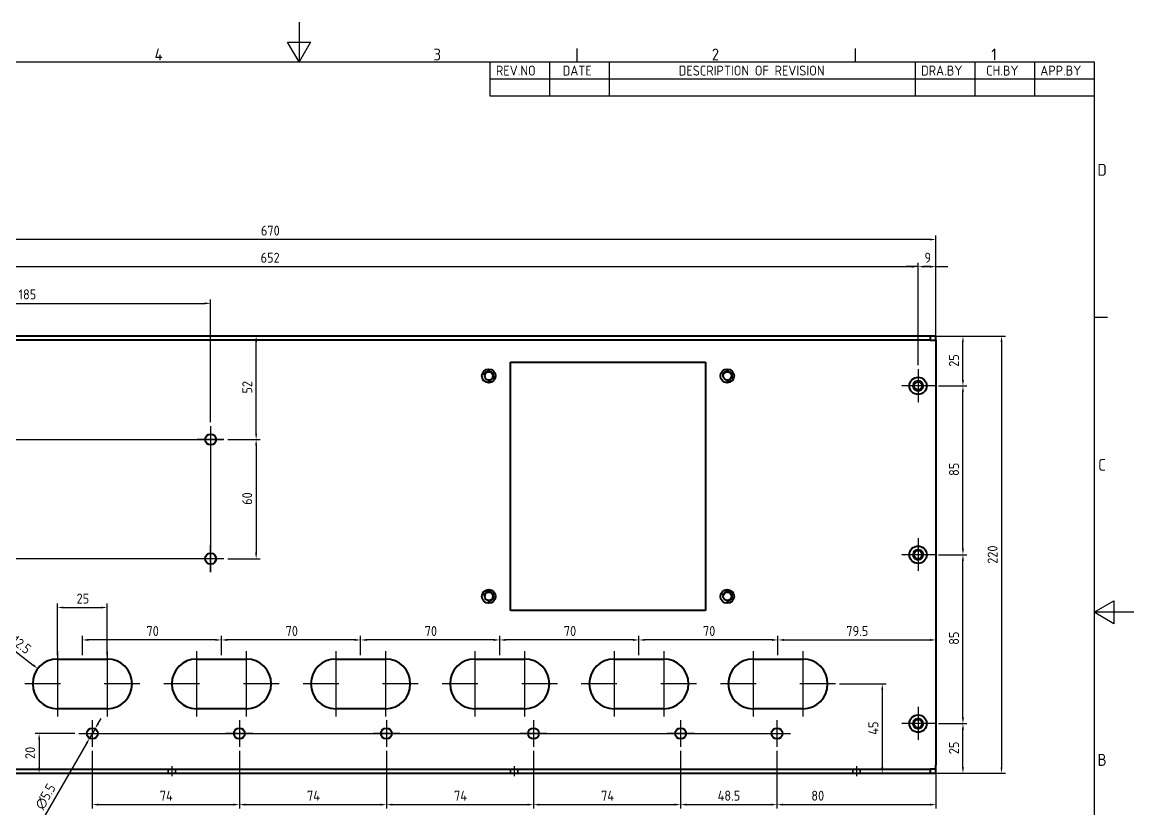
# Model space of a CAD drawing. Header units: millimetres. Extents: x 0 to 840, y 0 to 594.
# Drawn here: x 281 to 840, y 198 to 594 of the extents above; entities that cross this region are included whole.
import ezdxf

# ---------------------------------------------------------------- set-up
doc = ezdxf.new("R2010")
doc.units = ezdxf.units.MM
doc.header["$LTSCALE"] = 2
doc.linetypes.add('CHAIN', pattern=[0.7087, 0.4724, -0.0591, 0.1181, -0.0591])
doc.linetypes.add('DASHED', pattern=[0.2067, 0.1654, -0.0413])
doc.layers.get('0').update_dxf_attribs({"color": 3, "lineweight": 25, "true_color": 0x00ff00})
for name, color, linetype, lineweight, true_color in [('가려진 것(ISO)', 2, 'DASHED', 18, 0xffff00), ('가시적인 것(ISO)', 3, 'Continuous', 40, 0x00ff00), ('가시적인 좁은 것(ISO)', 3, 'Continuous', 35, 0x00ff00), ('기호(ISO)', 5, 'Continuous', 25, 0x0000ff), ('중심 표식(ISO)', 1, 'Continuous', 25, 0xff0000), ('중심선(ISO)', 1, 'Continuous', 25, 0xff0000), ('치수(ISO)', 2, 'Continuous', 25, 0xffff00)]:
    doc.layers.add(name, color=color, linetype=linetype, lineweight=lineweight, true_color=true_color)
doc.layers.add('경계(ISO)', color=7, linetype='Continuous', lineweight=25)
doc.styles.add('ISO ProportionalPSTEK', font='isocp.shx')
doc.styles.add('문자 텍스트_PSTEK_POSCO', font='isocp.shx')
doc.styles.add('치수 텍스트_PSTEK_POSCO', font='isocp.shx')
doc.dimstyles.new('치수_PSTEK_POSCO', dxfattribs={"dimscale": 2, "dimtxt": 2.5, "dimasz": 1.5, "dimexe": 1, "dimexo": 1, "dimgap": 1, "dimtad": 1, "dimrnd": 1e-08, "dimdsep": 46, "dimtxsty": '치수 텍스트_PSTEK_POSCO', "dimcen": 0.09, "dimdle": 10, "dimclrd": 7, "dimclre": 7, "dimclrt": 2, "dimadec": 1, "dimazin": 2, "dimtfac": 1, "dimtmove": 0, "dimatfit": 3, "dimfxl": 1, "dimtolj": 1, "dimlwd": -1, "dimlwe": -1, "dimarcsym": 0})

# ---------------------------------------------------------------- blocks, each defined once
blk = doc.blocks.new('경계 Default Border')
at = {"layer": '경계(ISO)'}
for p, q in [((280, 287), (280, 290.4)), ((350, 287), (350, 290.4)), ((410, 222.75), (413.4, 222.75))]:
    blk.add_line(p, q, dxfattribs=at)
at = {"layer": '경계(ISO)', "flags": 128}
for points in [[(210, 297), (210, 287), (207.11, 292), (212.89, 292), (210, 287)], [(10, 10), (10, 287), (410, 287), (410, 10), (10, 10)], [(420, 148.5), (410, 148.5), (415, 151.39), (415, 145.61), (410, 148.5)]]:
    blk.add_lwpolyline(points, dxfattribs=at)
at = {"layer": '경계(ISO)', "color": 2, "true_color": 0xffff00, "char_height": 3, "attachment_point": 7, "style": '문자 텍스트_PSTEK_POSCO'}
for s, insert in [('4', (173.67, 287.4)), ('3', (243.83, 287.37)), ('2', (313.83, 287.37)), ('1', (384.17, 287.4)), ('D', (410.88, 258.35)), ('C', (411.04, 184.1)), ('B', (410.88, 109.85))]:
    blk.add_mtext(s, dxfattribs=dict(at, insert=insert))
blk = doc.blocks.new('리비전 내역')
at = {"layer": '기호(ISO)'}
for p, q in [((258, 287), (410, 287)), ((258, 287), (258, 282.72)), ((273, 287), (273, 282.72)), ((288, 287), (288, 282.72)), ((365, 287), (365, 282.72)), ((380, 287), (380, 282.72)), ((395, 287), (395, 282.72)), ((410, 287), (410, 282.72)), ((258, 282.72), (410, 282.72)), ((258, 282.72), (258, 278.44)), ((273, 282.72), (273, 278.44)), ((288, 282.72), (288, 278.44)), ((365, 282.72), (365, 278.44)), ((380, 282.72), (380, 278.44)), ((395, 282.72), (395, 278.44)), ((410, 282.72), (410, 278.44)), ((258, 278.44), (410, 278.44))]:
    blk.add_line(p, q, dxfattribs=at)
at = {"layer": '기호(ISO)', "color": 2, "true_color": 0xffff00, "char_height": 2.5, "attachment_point": 7, "style": 'ISO ProportionalPSTEK'}
for s, insert in [('REV.NO', (259.53, 283.58)), ('DATE', (276.31, 283.58)), ('DESCRIPTION OF REVISION', (305.51, 283.58)), ('DRA.BY', (366.48, 283.58)), ('CH.BY', (382.86, 283.58)), ('APP.BY', (396.48, 283.58))]:
    blk.add_mtext(s, dxfattribs=dict(at, insert=insert))
blk = doc.blocks.new('*D23')
at = {"layer": 'Defpoints', "color": 0, "transparency": 16777216}
for p in [(375.48, 452.49), (190.48, 390.72), (375.48, 390.72)]:
    blk.add_point(p, dxfattribs=at)
at = {"layer": '치수(ISO)', "color": 7, "transparency": 16777216}
for p, q in [((190.48, 392.72), (190.48, 454.49)), ((375.48, 392.72), (375.48, 454.49)), ((193.48, 452.49), (372.48, 452.49))]:
    blk.add_line(p, q, dxfattribs=at)
for points in [[(193.48, 452.99), (193.48, 451.99), (190.48, 452.49)], [(372.48, 452.99), (372.48, 451.99), (375.48, 452.49)]]:
    blk.add_solid(points, dxfattribs=at)
at = {"layer": '치수(ISO)', "color": 2, "transparency": 16777216, "insert": (278.88, 456.99), "char_height": 5, "attachment_point": 4, "style": '치수 텍스트_PSTEK_POSCO'}
blk.add_mtext('\\A1;185', dxfattribs=at)
blk = doc.blocks.new('*D24')
at = {"layer": 'Defpoints', "color": 0, "transparency": 16777216}
for p in [(398.42, 435.97), (523.42, 435.97), (382.23, 383.97)]:
    blk.add_point(p, dxfattribs=at)
at = {"layer": '치수(ISO)', "color": 7, "transparency": 16777216}
for p, q in [((398.42, 386.97), (398.42, 432.97)), ((384.23, 383.97), (400.42, 383.97))]:
    blk.add_line(p, q, dxfattribs=at)
for points in [[(397.92, 432.97), (398.92, 432.97), (398.42, 435.97)], [(397.92, 386.97), (398.92, 386.97), (398.42, 383.97)]]:
    blk.add_solid(points, dxfattribs=at)
at = {"layer": '치수(ISO)', "color": 2, "transparency": 16777216, "insert": (393.92, 407.07), "char_height": 5, "attachment_point": 4, "rotation": 90, "style": '치수 텍스트_PSTEK_POSCO'}
blk.add_mtext('\\A1;52', dxfattribs=at)
blk = doc.blocks.new('*D25')
at = {"layer": 'Defpoints', "color": 0, "transparency": 16777216}
for p in [(382.23, 383.97), (382.23, 323.97), (398.42, 323.97)]:
    blk.add_point(p, dxfattribs=at)
at = {"layer": '치수(ISO)', "color": 7, "transparency": 16777216}
for p, q in [((384.23, 383.97), (400.42, 383.97)), ((398.42, 380.97), (398.42, 326.97)), ((384.23, 323.97), (400.42, 323.97))]:
    blk.add_line(p, q, dxfattribs=at)
for points in [[(397.92, 380.97), (398.92, 380.97), (398.42, 383.97)], [(397.92, 326.97), (398.92, 326.97), (398.42, 323.97)]]:
    blk.add_solid(points, dxfattribs=at)
at = {"layer": '치수(ISO)', "color": 2, "transparency": 16777216, "insert": (393.92, 351.07), "char_height": 5, "attachment_point": 4, "rotation": 90, "style": '치수 텍스트_PSTEK_POSCO'}
blk.add_mtext('\\A1;60', dxfattribs=at)
blk = doc.blocks.new('*D26')
at = {"layer": 'Defpoints', "color": 0, "transparency": 16777216}
for p in [(739.83, 240.97), (754.05, 240.97), (737.48, 215.97)]:
    blk.add_point(p, dxfattribs=at)
at = {"layer": '치수(ISO)', "color": 7, "transparency": 16777216}
for p, q in [((741.83, 240.97), (756.05, 240.97)), ((754.05, 218.97), (754.05, 237.97)), ((739.48, 215.97), (756.05, 215.97))]:
    blk.add_line(p, q, dxfattribs=at)
for points in [[(753.55, 237.97), (754.55, 237.97), (754.05, 240.97)], [(753.55, 218.97), (754.55, 218.97), (754.05, 215.97)]]:
    blk.add_solid(points, dxfattribs=at)
at = {"layer": '치수(ISO)', "color": 2, "transparency": 16777216, "insert": (749.55, 225.55), "char_height": 5, "attachment_point": 4, "rotation": 90, "style": '치수 텍스트_PSTEK_POSCO'}
blk.add_mtext('\\A1;25', dxfattribs=at)
blk = doc.blocks.new('*D27')
at = {"layer": 'Defpoints', "color": 0, "transparency": 16777216}
for p in [(737.48, 435.97), (754.05, 435.97), (739.83, 410.97)]:
    blk.add_point(p, dxfattribs=at)
at = {"layer": '치수(ISO)', "color": 7, "transparency": 16777216}
for p, q in [((739.48, 435.97), (756.05, 435.97)), ((754.05, 413.97), (754.05, 432.97)), ((741.83, 410.97), (756.05, 410.97))]:
    blk.add_line(p, q, dxfattribs=at)
for points in [[(753.55, 432.97), (754.55, 432.97), (754.05, 435.97)], [(753.55, 413.97), (754.55, 413.97), (754.05, 410.97)]]:
    blk.add_solid(points, dxfattribs=at)
at = {"layer": '치수(ISO)', "color": 2, "transparency": 16777216, "insert": (749.55, 420.55), "char_height": 5, "attachment_point": 4, "rotation": 90, "style": '치수 텍스트_PSTEK_POSCO'}
blk.add_mtext('\\A1;25', dxfattribs=at)
blk = doc.blocks.new('*D28')
at = {"layer": 'Defpoints', "color": 0, "transparency": 16777216}
for p in [(739.83, 410.97), (754.05, 410.97), (739.83, 325.97)]:
    blk.add_point(p, dxfattribs=at)
at = {"layer": '치수(ISO)', "color": 7, "transparency": 16777216}
for p, q in [((741.83, 410.97), (756.05, 410.97)), ((754.05, 328.97), (754.05, 407.97)), ((741.83, 325.97), (756.05, 325.97))]:
    blk.add_line(p, q, dxfattribs=at)
for points in [[(753.55, 407.97), (754.55, 407.97), (754.05, 410.97)], [(753.55, 328.97), (754.55, 328.97), (754.05, 325.97)]]:
    blk.add_solid(points, dxfattribs=at)
at = {"layer": '치수(ISO)', "color": 2, "transparency": 16777216, "insert": (749.55, 365.62), "char_height": 5, "attachment_point": 4, "rotation": 90, "style": '치수 텍스트_PSTEK_POSCO'}
blk.add_mtext('\\A1;85', dxfattribs=at)
blk = doc.blocks.new('*D29')
at = {"layer": 'Defpoints', "color": 0, "transparency": 16777216}
for p in [(739.83, 325.97), (754.05, 325.97), (739.83, 240.97)]:
    blk.add_point(p, dxfattribs=at)
at = {"layer": '치수(ISO)', "color": 7, "transparency": 16777216}
for p, q in [((741.83, 325.97), (756.05, 325.97)), ((754.05, 243.97), (754.05, 322.97)), ((741.83, 240.97), (756.05, 240.97))]:
    blk.add_line(p, q, dxfattribs=at)
for points in [[(753.55, 322.97), (754.55, 322.97), (754.05, 325.97)], [(753.55, 243.97), (754.55, 243.97), (754.05, 240.97)]]:
    blk.add_solid(points, dxfattribs=at)
at = {"layer": '치수(ISO)', "color": 2, "transparency": 16777216, "insert": (749.55, 280.62), "char_height": 5, "attachment_point": 4, "rotation": 90, "style": '치수 텍스트_PSTEK_POSCO'}
blk.add_mtext('\\A1;85', dxfattribs=at)
blk = doc.blocks.new('*D30')
at = {"layer": 'Defpoints', "color": 0, "transparency": 16777216}
for p in [(740.48, 283.07), (740.48, 280.53), (660.98, 273.47)]:
    blk.add_point(p, dxfattribs=at)
at = {"layer": '치수(ISO)', "color": 7, "transparency": 16777216}
for p, q in [((660.98, 275.47), (660.98, 285.07)), ((663.98, 283.07), (737.48, 283.07))]:
    blk.add_line(p, q, dxfattribs=at)
for points in [[(663.98, 283.57), (663.98, 282.57), (660.98, 283.07)], [(737.48, 283.57), (737.48, 282.57), (740.48, 283.07)]]:
    blk.add_solid(points, dxfattribs=at)
at = {"layer": '치수(ISO)', "color": 2, "transparency": 16777216, "insert": (695.37, 287.57), "char_height": 5, "attachment_point": 4, "style": '치수 텍스트_PSTEK_POSCO'}
blk.add_mtext('\\A1;79.5', dxfattribs=at)
blk = doc.blocks.new('*D31')
at = {"layer": 'Defpoints', "color": 0, "transparency": 16777216}
for p in [(590.98, 283.07), (590.98, 273.47), (660.98, 273.47)]:
    blk.add_point(p, dxfattribs=at)
at = {"layer": '치수(ISO)', "color": 7, "transparency": 16777216}
for p, q in [((590.98, 275.47), (590.98, 285.07)), ((657.98, 283.07), (593.98, 283.07)), ((660.98, 275.47), (660.98, 285.07))]:
    blk.add_line(p, q, dxfattribs=at)
for points in [[(593.98, 283.57), (593.98, 282.57), (590.98, 283.07)], [(657.98, 283.57), (657.98, 282.57), (660.98, 283.07)]]:
    blk.add_solid(points, dxfattribs=at)
at = {"layer": '치수(ISO)', "color": 2, "transparency": 16777216, "insert": (623.23, 287.57), "char_height": 5, "attachment_point": 4, "style": '치수 텍스트_PSTEK_POSCO'}
blk.add_mtext('\\A1;70', dxfattribs=at)
blk = doc.blocks.new('*D32')
at = {"layer": 'Defpoints', "color": 0, "transparency": 16777216}
for p in [(520.98, 283.07), (520.98, 273.47), (590.98, 273.47)]:
    blk.add_point(p, dxfattribs=at)
at = {"layer": '치수(ISO)', "color": 7, "transparency": 16777216}
for p, q in [((520.98, 275.47), (520.98, 285.07)), ((587.98, 283.07), (523.98, 283.07)), ((590.98, 275.47), (590.98, 285.07))]:
    blk.add_line(p, q, dxfattribs=at)
for points in [[(523.98, 283.57), (523.98, 282.57), (520.98, 283.07)], [(587.98, 283.57), (587.98, 282.57), (590.98, 283.07)]]:
    blk.add_solid(points, dxfattribs=at)
at = {"layer": '치수(ISO)', "color": 2, "transparency": 16777216, "insert": (553.23, 287.57), "char_height": 5, "attachment_point": 4, "style": '치수 텍스트_PSTEK_POSCO'}
blk.add_mtext('\\A1;70', dxfattribs=at)
blk = doc.blocks.new('*D33')
at = {"layer": 'Defpoints', "color": 0, "transparency": 16777216}
for p in [(450.98, 283.07), (450.98, 273.47), (520.98, 273.47)]:
    blk.add_point(p, dxfattribs=at)
at = {"layer": '치수(ISO)', "color": 7, "transparency": 16777216}
for p, q in [((450.98, 275.47), (450.98, 285.07)), ((517.98, 283.07), (453.98, 283.07)), ((520.98, 275.47), (520.98, 285.07))]:
    blk.add_line(p, q, dxfattribs=at)
for points in [[(453.98, 283.57), (453.98, 282.57), (450.98, 283.07)], [(517.98, 283.57), (517.98, 282.57), (520.98, 283.07)]]:
    blk.add_solid(points, dxfattribs=at)
at = {"layer": '치수(ISO)', "color": 2, "transparency": 16777216, "insert": (483.23, 287.57), "char_height": 5, "attachment_point": 4, "style": '치수 텍스트_PSTEK_POSCO'}
blk.add_mtext('\\A1;70', dxfattribs=at)
blk = doc.blocks.new('*D34')
at = {"layer": 'Defpoints', "color": 0, "transparency": 16777216}
for p in [(380.98, 283.07), (380.98, 273.47), (450.98, 273.47)]:
    blk.add_point(p, dxfattribs=at)
at = {"layer": '치수(ISO)', "color": 7, "transparency": 16777216}
for p, q in [((380.98, 275.47), (380.98, 285.07)), ((447.98, 283.07), (383.98, 283.07)), ((450.98, 275.47), (450.98, 285.07))]:
    blk.add_line(p, q, dxfattribs=at)
for points in [[(383.98, 283.57), (383.98, 282.57), (380.98, 283.07)], [(447.98, 283.57), (447.98, 282.57), (450.98, 283.07)]]:
    blk.add_solid(points, dxfattribs=at)
at = {"layer": '치수(ISO)', "color": 2, "transparency": 16777216, "insert": (413.23, 287.57), "char_height": 5, "attachment_point": 4, "style": '치수 텍스트_PSTEK_POSCO'}
blk.add_mtext('\\A1;70', dxfattribs=at)
blk = doc.blocks.new('*D35')
at = {"layer": 'Defpoints', "color": 0, "transparency": 16777216}
for p in [(310.98, 283.07), (310.98, 273.47), (380.98, 273.47)]:
    blk.add_point(p, dxfattribs=at)
at = {"layer": '치수(ISO)', "color": 7, "transparency": 16777216}
for p, q in [((310.98, 275.47), (310.98, 285.07)), ((377.98, 283.07), (313.98, 283.07)), ((380.98, 275.47), (380.98, 285.07))]:
    blk.add_line(p, q, dxfattribs=at)
for points in [[(313.98, 283.57), (313.98, 282.57), (310.98, 283.07)], [(377.98, 283.57), (377.98, 282.57), (380.98, 283.07)]]:
    blk.add_solid(points, dxfattribs=at)
at = {"layer": '치수(ISO)', "color": 2, "transparency": 16777216, "insert": (343.23, 287.57), "char_height": 5, "attachment_point": 4, "style": '치수 텍스트_PSTEK_POSCO'}
blk.add_mtext('\\A1;70', dxfattribs=at)
blk = doc.blocks.new('*D36')
at = {"layer": 'Defpoints', "color": 0, "transparency": 16777216}
for p in [(288.58, 268.6), (298.48, 260.97)]:
    blk.add_point(p, dxfattribs=at)
at = {"layer": '치수(ISO)', "color": 7, "transparency": 16777216}
blk.add_line((269.14, 283.59), (286.2, 270.43), dxfattribs=at)
blk.add_solid([(286.51, 270.83), (285.9, 270.03), (288.58, 268.6)], dxfattribs=at)
at = {"layer": '치수(ISO)', "color": 2, "transparency": 16777216, "insert": (273.47, 285.93), "char_height": 5, "attachment_point": 4, "rotation": 322.3798, "style": '치수 텍스트_PSTEK_POSCO'}
blk.add_mtext('\\A1;R12.5', dxfattribs=at)
blk = doc.blocks.new('*D37')
at = {"layer": 'Defpoints', "color": 0, "transparency": 16777216}
for p in [(323.48, 299.38), (298.48, 273.47), (323.48, 273.47)]:
    blk.add_point(p, dxfattribs=at)
at = {"layer": '치수(ISO)', "color": 7, "transparency": 16777216}
for p, q in [((298.48, 275.47), (298.48, 301.38)), ((301.48, 299.38), (320.48, 299.38)), ((323.48, 275.47), (323.48, 301.38))]:
    blk.add_line(p, q, dxfattribs=at)
for points in [[(301.48, 299.88), (301.48, 298.88), (298.48, 299.38)], [(320.48, 299.88), (320.48, 298.88), (323.48, 299.38)]]:
    blk.add_solid(points, dxfattribs=at)
at = {"layer": '치수(ISO)', "color": 2, "transparency": 16777216, "insert": (308.07, 303.88), "char_height": 5, "attachment_point": 4, "style": '치수 텍스트_PSTEK_POSCO'}
blk.add_mtext('\\A1;25', dxfattribs=at)
blk = doc.blocks.new('*D38')
at = {"layer": 'Defpoints', "color": 0, "transparency": 16777216}
for p in [(315.98, 229.22), (389.98, 229.22), (389.98, 200.18)]:
    blk.add_point(p, dxfattribs=at)
at = {"layer": '치수(ISO)', "color": 7, "transparency": 16777216}
for p, q in [((315.98, 227.22), (315.98, 198.18)), ((389.98, 227.22), (389.98, 198.18)), ((318.98, 200.18), (386.98, 200.18))]:
    blk.add_line(p, q, dxfattribs=at)
for points in [[(318.98, 200.68), (318.98, 199.68), (315.98, 200.18)], [(386.98, 200.68), (386.98, 199.68), (389.98, 200.18)]]:
    blk.add_solid(points, dxfattribs=at)
at = {"layer": '치수(ISO)', "color": 2, "transparency": 16777216, "insert": (349.96, 204.68), "char_height": 5, "attachment_point": 4, "style": '치수 텍스트_PSTEK_POSCO'}
blk.add_mtext('\\A1;74', dxfattribs=at)
blk = doc.blocks.new('*D39')
at = {"layer": 'Defpoints', "color": 0, "transparency": 16777216}
for p in [(660.48, 229.22), (740.48, 219.97), (740.48, 200.18)]:
    blk.add_point(p, dxfattribs=at)
at = {"layer": '치수(ISO)', "color": 7, "transparency": 16777216}
for p, q in [((660.48, 227.22), (660.48, 198.18)), ((740.48, 217.97), (740.48, 198.18)), ((663.48, 200.18), (737.48, 200.18))]:
    blk.add_line(p, q, dxfattribs=at)
for points in [[(663.48, 200.68), (663.48, 199.68), (660.48, 200.18)], [(737.48, 200.68), (737.48, 199.68), (740.48, 200.18)]]:
    blk.add_solid(points, dxfattribs=at)
at = {"layer": '치수(ISO)', "color": 2, "transparency": 16777216, "insert": (677.75, 204.68), "char_height": 5, "attachment_point": 4, "style": '치수 텍스트_PSTEK_POSCO'}
blk.add_mtext('\\A1;80', dxfattribs=at)
blk = doc.blocks.new('*D40')
at = {"layer": 'Defpoints', "color": 0, "transparency": 16777216}
for p in [(611.98, 229.22), (660.48, 229.22), (660.48, 200.18)]:
    blk.add_point(p, dxfattribs=at)
at = {"layer": '치수(ISO)', "color": 7, "transparency": 16777216}
for p, q in [((611.98, 227.22), (611.98, 198.18)), ((660.48, 227.22), (660.48, 198.18)), ((614.98, 200.18), (657.48, 200.18))]:
    blk.add_line(p, q, dxfattribs=at)
for points in [[(614.98, 200.68), (614.98, 199.68), (611.98, 200.18)], [(657.48, 200.68), (657.48, 199.68), (660.48, 200.18)]]:
    blk.add_solid(points, dxfattribs=at)
at = {"layer": '치수(ISO)', "color": 2, "transparency": 16777216, "insert": (630.65, 204.68), "char_height": 5, "attachment_point": 4, "style": '치수 텍스트_PSTEK_POSCO'}
blk.add_mtext('\\A1;48.5', dxfattribs=at)
blk = doc.blocks.new('*D41')
at = {"layer": 'Defpoints', "color": 0, "transparency": 16777216}
for p in [(537.98, 229.22), (611.98, 229.22), (611.98, 200.18)]:
    blk.add_point(p, dxfattribs=at)
at = {"layer": '치수(ISO)', "color": 7, "transparency": 16777216}
for p, q in [((537.98, 227.22), (537.98, 198.18)), ((611.98, 227.22), (611.98, 198.18)), ((540.98, 200.18), (608.98, 200.18))]:
    blk.add_line(p, q, dxfattribs=at)
for points in [[(540.98, 200.68), (540.98, 199.68), (537.98, 200.18)], [(608.98, 200.68), (608.98, 199.68), (611.98, 200.18)]]:
    blk.add_solid(points, dxfattribs=at)
at = {"layer": '치수(ISO)', "color": 2, "transparency": 16777216, "insert": (572, 204.68), "char_height": 5, "attachment_point": 4, "style": '치수 텍스트_PSTEK_POSCO'}
blk.add_mtext('\\A1;74', dxfattribs=at)
blk = doc.blocks.new('*D42')
at = {"layer": 'Defpoints', "color": 0, "transparency": 16777216}
for p in [(463.98, 229.22), (537.98, 229.22), (537.98, 200.18)]:
    blk.add_point(p, dxfattribs=at)
at = {"layer": '치수(ISO)', "color": 7, "transparency": 16777216}
for p, q in [((463.98, 227.22), (463.98, 198.18)), ((537.98, 227.22), (537.98, 198.18)), ((466.98, 200.18), (534.98, 200.18))]:
    blk.add_line(p, q, dxfattribs=at)
for points in [[(466.98, 200.68), (466.98, 199.68), (463.98, 200.18)], [(534.98, 200.68), (534.98, 199.68), (537.98, 200.18)]]:
    blk.add_solid(points, dxfattribs=at)
at = {"layer": '치수(ISO)', "color": 2, "transparency": 16777216, "insert": (498, 204.68), "char_height": 5, "attachment_point": 4, "style": '치수 텍스트_PSTEK_POSCO'}
blk.add_mtext('\\A1;74', dxfattribs=at)
blk = doc.blocks.new('*D43')
at = {"layer": 'Defpoints', "color": 0, "transparency": 16777216}
for p in [(389.98, 229.22), (463.98, 229.22), (463.98, 200.18)]:
    blk.add_point(p, dxfattribs=at)
at = {"layer": '치수(ISO)', "color": 7, "transparency": 16777216}
for p, q in [((389.98, 227.22), (389.98, 198.18)), ((463.98, 227.22), (463.98, 198.18)), ((392.98, 200.18), (460.98, 200.18))]:
    blk.add_line(p, q, dxfattribs=at)
for points in [[(392.98, 200.68), (392.98, 199.68), (389.98, 200.18)], [(460.98, 200.68), (460.98, 199.68), (463.98, 200.18)]]:
    blk.add_solid(points, dxfattribs=at)
at = {"layer": '치수(ISO)', "color": 2, "transparency": 16777216, "insert": (424, 204.68), "char_height": 5, "attachment_point": 4, "style": '치수 텍스트_PSTEK_POSCO'}
blk.add_mtext('\\A1;74', dxfattribs=at)
blk = doc.blocks.new('*D49')
at = {"layer": 'Defpoints', "color": 0, "transparency": 16777216}
for p in [(309.23, 235.97), (289.23, 215.97), (329.23, 215.97)]:
    blk.add_point(p, dxfattribs=at)
at = {"layer": '치수(ISO)', "color": 7, "transparency": 16777216}
for p, q in [((307.23, 235.97), (287.23, 235.97)), ((289.23, 232.97), (289.23, 218.97))]:
    blk.add_line(p, q, dxfattribs=at)
for points in [[(288.73, 232.97), (289.73, 232.97), (289.23, 235.97)], [(288.73, 218.97), (289.73, 218.97), (289.23, 215.97)]]:
    blk.add_solid(points, dxfattribs=at)
at = {"layer": '치수(ISO)', "color": 2, "transparency": 16777216, "insert": (284.73, 223.15), "char_height": 5, "attachment_point": 4, "rotation": 90, "style": '치수 텍스트_PSTEK_POSCO'}
blk.add_mtext('\\A1;20', dxfattribs=at)
blk = doc.blocks.new('*D50')
at = {"layer": 'Defpoints', "color": 0, "transparency": 16777216}
for p in [(731.48, 470.97), (79.48, 419.32), (731.48, 419.32)]:
    blk.add_point(p, dxfattribs=at)
at = {"layer": '치수(ISO)', "color": 7, "transparency": 16777216}
for p, q in [((79.48, 421.32), (79.48, 472.97)), ((82.48, 470.97), (728.48, 470.97)), ((731.48, 421.32), (731.48, 472.97))]:
    blk.add_line(p, q, dxfattribs=at)
for points in [[(82.48, 471.47), (82.48, 470.47), (79.48, 470.97)], [(728.48, 471.47), (728.48, 470.47), (731.48, 470.97)]]:
    blk.add_solid(points, dxfattribs=at)
at = {"layer": '치수(ISO)', "color": 2, "transparency": 16777216, "insert": (400.68, 475.47), "char_height": 5, "attachment_point": 4, "style": '치수 텍스트_PSTEK_POSCO'}
blk.add_mtext('\\A1;652', dxfattribs=at)
blk = doc.blocks.new('*D51')
at = {"layer": 'Defpoints', "color": 0, "transparency": 16777216}
for p in [(740.48, 470.97), (740.48, 433.97), (731.48, 419.32)]:
    blk.add_point(p, dxfattribs=at)
at = {"layer": '치수(ISO)', "color": 7, "transparency": 16777216}
for p, q in [((728.48, 470.97), (725.48, 470.97)), ((731.48, 470.97), (728.48, 470.97)), ((731.48, 421.32), (731.48, 472.97)), ((734.48, 470.97), (737.48, 470.97)), ((737.48, 470.97), (734.48, 470.97)), ((740.48, 435.97), (740.48, 472.97)), ((740.48, 470.97), (743.48, 470.97)), ((743.48, 470.97), (746.48, 470.97))]:
    blk.add_line(p, q, dxfattribs=at)
for points in [[(734.48, 471.47), (734.48, 470.47), (731.48, 470.97)], [(737.48, 471.47), (737.48, 470.47), (740.48, 470.97)]]:
    blk.add_solid(points, dxfattribs=at)
at = {"layer": '치수(ISO)', "color": 2, "transparency": 16777216, "insert": (734.71, 475.47), "char_height": 5, "attachment_point": 4, "style": '치수 텍스트_PSTEK_POSCO'}
blk.add_mtext('\\A1;9', dxfattribs=at)
blk = doc.blocks.new('*D52')
at = {"layer": 'Defpoints', "color": 0, "transparency": 16777216}
for p in [(70.48, 484.62), (70.48, 435.97), (740.48, 435.97)]:
    blk.add_point(p, dxfattribs=at)
at = {"layer": '치수(ISO)', "color": 7, "transparency": 16777216}
for p, q in [((70.48, 437.97), (70.48, 486.62)), ((740.48, 437.97), (740.48, 486.62)), ((737.48, 484.62), (73.48, 484.62))]:
    blk.add_line(p, q, dxfattribs=at)
for points in [[(73.48, 485.12), (73.48, 484.12), (70.48, 484.62)], [(737.48, 485.12), (737.48, 484.12), (740.48, 484.62)]]:
    blk.add_solid(points, dxfattribs=at)
at = {"layer": '치수(ISO)', "color": 2, "transparency": 16777216, "insert": (400.83, 489.12), "char_height": 5, "attachment_point": 4, "style": '치수 텍스트_PSTEK_POSCO'}
blk.add_mtext('\\A1;670', dxfattribs=at)
blk = doc.blocks.new('*D53')
at = {"layer": 'Defpoints', "color": 0, "transparency": 16777216}
for p in [(740.48, 435.97), (740.48, 215.97), (773.45, 215.97)]:
    blk.add_point(p, dxfattribs=at)
at = {"layer": '치수(ISO)', "color": 7, "transparency": 16777216}
for p, q in [((742.48, 435.97), (775.45, 435.97)), ((773.45, 432.97), (773.45, 218.97)), ((742.48, 215.97), (775.45, 215.97))]:
    blk.add_line(p, q, dxfattribs=at)
for points in [[(772.95, 432.97), (773.95, 432.97), (773.45, 435.97)], [(772.95, 218.97), (773.95, 218.97), (773.45, 215.97)]]:
    blk.add_solid(points, dxfattribs=at)
at = {"layer": '치수(ISO)', "color": 2, "transparency": 16777216, "insert": (768.95, 321.4), "char_height": 5, "attachment_point": 4, "rotation": 90, "style": '치수 텍스트_PSTEK_POSCO'}
blk.add_mtext('\\A1;220', dxfattribs=at)
blk = doc.blocks.new('*D54')
at = {"layer": 'Defpoints', "color": 0, "transparency": 16777216}
for p in [(317.36, 238.35), (314.61, 233.59)]:
    blk.add_point(p, dxfattribs=at)
at = {"layer": '치수(ISO)', "color": 7, "transparency": 16777216}
for p, q in [((318.86, 240.95), (320.36, 243.55)), ((317.36, 238.35), (314.61, 233.59)), ((313.11, 230.99), (292.01, 194.45))]:
    blk.add_line(p, q, dxfattribs=at)
for points in [[(318.42, 241.2), (319.29, 240.7), (317.36, 238.35)], [(312.67, 231.24), (313.54, 230.74), (314.61, 233.59)]]:
    blk.add_solid(points, dxfattribs=at)
at = {"layer": '치수(ISO)', "color": 2, "transparency": 16777216, "insert": (289.11, 198.43), "char_height": 5, "attachment_point": 4, "rotation": 60, "style": '치수 텍스트_PSTEK_POSCO'}
blk.add_mtext('\\A1;∅5.5', dxfattribs=at)
blk = doc.blocks.new('*D56')
at = {"layer": 'Defpoints', "color": 0, "transparency": 16777216}
for p in [(689.98, 260.97), (713.46, 215.97), (713.46, 215.97)]:
    blk.add_point(p, dxfattribs=at)
at = {"layer": '치수(ISO)', "color": 7, "transparency": 16777216}
for p, q in [((691.98, 260.97), (715.46, 260.97)), ((713.46, 257.97), (713.46, 218.97))]:
    blk.add_line(p, q, dxfattribs=at)
for points in [[(712.96, 257.97), (713.96, 257.97), (713.46, 260.97)], [(712.96, 218.97), (713.96, 218.97), (713.46, 215.97)]]:
    blk.add_solid(points, dxfattribs=at)
at = {"layer": '치수(ISO)', "color": 2, "transparency": 16777216, "insert": (708.96, 235.37), "char_height": 5, "attachment_point": 4, "rotation": 90, "style": '치수 텍스트_PSTEK_POSCO'}
blk.add_mtext('\\A1;45', dxfattribs=at)

msp = doc.modelspace()

# ---------------------------------------------------------------- linework, layer by layer
at = {"layer": '가려진 것(ISO)'}
for p, q in [((353.9821, 217.9689), (353.9821, 215.9689)), ((354.3611, 217.9689), (354.3611, 215.9689)), ((357.6031, 217.9689), (357.6031, 215.9689)), ((357.9821, 215.9689), (357.9821, 217.9689)), ((526.2321, 217.9689), (526.2321, 215.9689)), ((526.6111, 217.9689), (526.6111, 215.9689)), ((529.8531, 217.9689), (529.8531, 215.9689)), ((530.2321, 215.9689), (530.2321, 217.9689)), ((698.4821, 217.9689), (698.4821, 215.9689)), ((698.8611, 217.9689), (698.8611, 215.9689)), ((702.1031, 217.9689), (702.1031, 215.9689)), ((702.4821, 215.9689), (702.4821, 217.9689))]:
    msp.add_line(p, q, dxfattribs=at)
for centre in [(731.4821, 410.9689), (731.4821, 325.9689), (731.4821, 240.9689)]:
    msp.add_circle(centre, 2.75, dxfattribs=at)
at = {"layer": '가시적인 것(ISO)'}
for p, q in [((737.4821, 435.9689), (73.4821, 435.9689)), ((737.4821, 433.9689), (73.4821, 433.9689)), ((737.4821, 435.9689), (737.4821, 433.9689)), ((740.4821, 435.9689), (737.4821, 435.9689)), ((737.4821, 433.9689), (740.4821, 433.9689)), ((740.4821, 433.9689), (740.4821, 435.9689)), ((740.4821, 433.9689), (740.4821, 431.9689)), ((740.4821, 431.9689), (740.4821, 219.9689)), ((526.4821, 297.9689), (526.4821, 422.9689)), ((526.4821, 422.9689), (624.4821, 422.9689)), ((624.4821, 422.9689), (624.4821, 297.9689)), ((624.4821, 297.9689), (526.4821, 297.9689)), ((298.4821, 273.4689), (323.4821, 273.4689)), ((368.4821, 273.4689), (393.4821, 273.4689)), ((438.4821, 273.4689), (463.4821, 273.4689)), ((508.4821, 273.4689), (533.4821, 273.4689)), ((578.4821, 273.4689), (603.4821, 273.4689)), ((648.4821, 273.4689), (673.4821, 273.4689)), ((323.4821, 248.4689), (298.4821, 248.4689)), ((393.4821, 248.4689), (368.4821, 248.4689)), ((463.4821, 248.4689), (438.4821, 248.4689)), ((533.4821, 248.4689), (508.4821, 248.4689)), ((603.4821, 248.4689), (578.4821, 248.4689)), ((673.4821, 248.4689), (648.4821, 248.4689)), ((740.4821, 217.9689), (740.4821, 219.9689)), ((73.4821, 217.9689), (737.4821, 217.9689)), ((73.4821, 215.9689), (737.4821, 215.9689)), ((740.4821, 217.9689), (737.4821, 217.9689)), ((737.4821, 217.9689), (737.4821, 215.9689)), ((737.4821, 215.9689), (740.4821, 215.9689)), ((740.4821, 215.9689), (740.4821, 217.9689))]:
    msp.add_line(p, q, dxfattribs=at)
for centre, radius in [((515.4821, 415.9689), 3.45), ((515.4821, 415.9689), 2.067), ((635.4821, 415.9689), 3.45), ((635.4821, 415.9689), 2.067), ((731.4821, 410.9689), 4.35), ((731.4821, 410.9689), 2.067), ((375.4821, 383.9689), 2.75), ((731.4821, 325.9689), 4.35), ((375.4821, 323.9689), 2.75), ((731.4821, 325.9689), 2.067), ((515.4821, 304.9689), 3.45), ((635.4821, 304.9689), 3.45), ((515.4821, 304.9689), 2.067), ((635.4821, 304.9689), 2.067), ((731.4821, 240.9689), 4.35), ((731.4821, 240.9689), 2.067), ((315.9821, 235.9689), 2.75), ((389.9821, 235.9689), 2.75), ((463.9821, 235.9689), 2.75), ((537.9821, 235.9689), 2.75), ((611.9821, 235.9689), 2.75), ((660.4821, 235.9689), 2.75)]:
    msp.add_circle(centre, radius, dxfattribs=at)
for centre, start, end in [((298.4821, 260.9689), 90, 270), ((323.4821, 260.9689), 270, 90), ((368.4821, 260.9689), 90, 270), ((393.4821, 260.9689), 270, 90), ((438.4821, 260.9689), 90, 270), ((463.4821, 260.9689), 270, 90), ((508.4821, 260.9689), 90, 270), ((533.4821, 260.9689), 270, 90), ((578.4821, 260.9689), 90, 270), ((603.4821, 260.9689), 270, 90), ((648.4821, 260.9689), 90, 270), ((673.4821, 260.9689), 270, 90)]:
    msp.add_arc(centre, 12.5, start, end, dxfattribs=at)
at = {"layer": '가시적인 좁은 것(ISO)'}
for centre, start, end in [((515.4821, 415.9689), 260, 170), ((635.4821, 415.9689), 260, 170), ((731.4821, 410.9689), 190, 100), ((731.4821, 325.9689), 190, 100), ((515.4821, 304.9689), 260, 170), ((635.4821, 304.9689), 260, 170), ((731.4821, 240.9689), 190, 100)]:
    msp.add_arc(centre, 2.5, start, end, dxfattribs=at)
at = {"layer": '중심 표식(ISO)', "linetype": 'CHAIN'}
for p, q in [((731.4821, 419.3189), (731.4821, 402.6189)), ((739.8321, 410.9689), (723.1321, 410.9689)), ((382.2321, 383.9689), (368.7321, 383.9689)), ((375.4821, 317.2189), (375.4821, 330.7189)), ((731.4821, 334.3189), (731.4821, 317.6189)), ((739.8321, 325.9689), (723.1321, 325.9689)), ((298.4821, 277.4689), (298.4821, 244.4689)), ((323.4821, 277.4689), (323.4821, 244.4689)), ((368.4821, 277.4689), (368.4821, 244.4689)), ((393.4821, 277.4689), (393.4821, 244.4689)), ((438.4821, 277.4689), (438.4821, 244.4689)), ((463.4821, 277.4689), (463.4821, 244.4689)), ((508.4821, 277.4689), (508.4821, 244.4689)), ((533.4821, 277.4689), (533.4821, 244.4689)), ((578.4821, 277.4689), (578.4821, 244.4689)), ((603.4821, 277.4689), (603.4821, 244.4689)), ((648.4821, 277.4689), (648.4821, 244.4689)), ((673.4821, 277.4689), (673.4821, 244.4689)), ((299.9821, 260.9689), (281.9821, 260.9689)), ((339.9821, 260.9689), (321.9821, 260.9689)), ((369.9821, 260.9689), (351.9821, 260.9689)), ((409.9821, 260.9689), (391.9821, 260.9689)), ((439.9821, 260.9689), (421.9821, 260.9689)), ((479.9821, 260.9689), (461.9821, 260.9689)), ((509.9821, 260.9689), (491.9821, 260.9689)), ((549.9821, 260.9689), (531.9821, 260.9689)), ((579.9821, 260.9689), (561.9821, 260.9689)), ((619.9821, 260.9689), (601.9821, 260.9689)), ((649.9821, 260.9689), (631.9821, 260.9689)), ((689.9821, 260.9689), (671.9821, 260.9689)), ((731.4821, 249.3189), (731.4821, 232.6189)), ((315.9821, 242.7189), (315.9821, 229.2189)), ((389.9821, 242.7189), (389.9821, 229.2189)), ((463.9821, 242.7189), (463.9821, 229.2189)), ((537.9821, 242.7189), (537.9821, 229.2189)), ((611.9821, 242.7189), (611.9821, 229.2189)), ((660.4821, 242.7189), (660.4821, 229.2189)), ((739.8321, 240.9689), (723.1321, 240.9689)), ((396.7321, 235.9689), (383.2321, 235.9689)), ((470.7321, 235.9689), (457.2321, 235.9689)), ((544.7321, 235.9689), (531.2321, 235.9689)), ((618.7321, 235.9689), (605.2321, 235.9689))]:
    msp.add_line(p, q, dxfattribs=at)
at = {"layer": '중심선(ISO)', "linetype": 'CHAIN'}
for p, q in [((375.4821, 390.7189), (375.4821, 317.2189)), ((183.7321, 383.9689), (382.2321, 383.9689)), ((382.2321, 323.9689), (183.7321, 323.9689)), ((309.2321, 235.9689), (667.2321, 235.9689)), ((355.9821, 219.4689), (355.9821, 214.4689)), ((528.2321, 219.4689), (528.2321, 214.4689)), ((700.4821, 219.4689), (700.4821, 214.4689))]:
    msp.add_line(p, q, dxfattribs=at)

# ---------------------------------------------------------------- block references
at = {"xscale": 2, "yscale": 2, "zscale": 2}
msp.add_blockref('경계 Default Border', (0, 0), dxfattribs=at)
at = {"layer": '기호(ISO)', "xscale": 2, "yscale": 2, "zscale": 2}
msp.add_blockref('리비전 내역', (0, 0), dxfattribs=at)

# ---------------------------------------------------------------- dimensions: what is measured, and where the dimension line sits
at = {"layer": '치수(ISO)', "color": 7}
dim = msp.add_linear_dim(base=(70.4821, 484.6241), p1=(740.4821, 435.9689), p2=(70.4821, 435.9689), dimstyle='치수_PSTEK_POSCO', override={"dimdec": 2, "dimtp": 0, "dimtm": 0, "dimtdec": 2, "dimtofl": 0, "dimatfit": 1}, dxfattribs=at)
dim.commit()
dim.dimension.update_dxf_attribs({"geometry": '*D52', "text_midpoint": (405.4821, 484.6241), "dimtype": 160})
for base, p1, p2, angle, override, picture, middle in [((731.4821, 470.9689), (79.4821, 419.3189), (731.4821, 419.3189), 180, {"dimdec": 2, "dimtp": 0, "dimtm": 0, "dimtdec": 2, "dimtofl": 0, "dimatfit": 1}, '*D50', (405.4821, 470.9689)), ((740.4821, 470.9689), (731.4821, 419.3189), (740.4821, 433.9689), 180, {"dimdec": 2, "dimtp": 0, "dimtm": 0, "dimtdec": 2, "dimtofl": 0, "dimatfit": 1}, '*D51', (735.9821, 470.9689)), ((375.4821, 452.4949), (190.4821, 390.7189), (375.4821, 390.7189), 180, {"dimdec": 2, "dimtp": 0, "dimtm": 0, "dimtdec": 2, "dimtofl": 0, "dimatfit": 1}, '*D23', (282.9821, 452.4949)), ((398.4235, 435.9689), (382.2321, 383.9689), (523.4235, 435.9689), 90, {"dimdec": 2, "dimse2": 1, "dimtp": 0, "dimtm": 0, "dimtdec": 2, "dimtofl": 0, "dimatfit": 1}, '*D24', (398.4235, 409.9689)), ((754.0508, 435.9689), (739.8321, 410.9689), (737.4821, 435.9689), 90, {"dimdec": 2, "dimtp": 0, "dimtm": 0, "dimtdec": 2, "dimtofl": 0, "dimatfit": 1}, '*D27', (754.0508, 423.4689)), ((773.4514, 215.9689), (740.4821, 435.9689), (740.4821, 215.9689), 90, {"dimdec": 2, "dimtp": 0, "dimtm": 0, "dimtdec": 2, "dimtofl": 0, "dimatfit": 1}, '*D53', (773.4514, 325.9689)), ((754.0508, 410.9689), (739.8321, 325.9689), (739.8321, 410.9689), 90, {"dimdec": 2, "dimtp": 0, "dimtm": 0, "dimtdec": 2, "dimtofl": 0, "dimatfit": 1}, '*D28', (754.0508, 368.4689)), ((398.4235, 323.9689), (382.2321, 383.9689), (382.2321, 323.9689), 90, {"dimdec": 2, "dimtp": 0, "dimtm": 0, "dimtdec": 2, "dimtofl": 0, "dimatfit": 1}, '*D25', (398.4235, 353.9689)), ((754.0508, 325.9689), (739.8321, 240.9689), (739.8321, 325.9689), 90, {"dimdec": 2, "dimtp": 0, "dimtm": 0, "dimtdec": 2, "dimtofl": 0, "dimatfit": 1}, '*D29', (754.0508, 283.4689)), ((323.4821, 299.3815), (298.4821, 273.4689), (323.4821, 273.4689), 180, {"dimdec": 2, "dimtp": 0, "dimtm": 0, "dimtdec": 2, "dimtofl": 0, "dimatfit": 1}, '*D37', (310.9821, 299.3815)), ((310.9821, 283.0692), (380.9821, 273.4689), (310.9821, 273.4689), 180, {"dimdec": 2, "dimtp": 0, "dimtm": 0, "dimtdec": 2, "dimtofl": 0, "dimatfit": 1}, '*D35', (345.9821, 283.0692)), ((380.9821, 283.0692), (450.9821, 273.4689), (380.9821, 273.4689), 180, {"dimdec": 2, "dimtp": 0, "dimtm": 0, "dimtdec": 2, "dimtofl": 0, "dimatfit": 1}, '*D34', (415.9821, 283.0692)), ((450.9821, 283.0692), (520.9821, 273.4689), (450.9821, 273.4689), 180, {"dimdec": 2, "dimtp": 0, "dimtm": 0, "dimtdec": 2, "dimtofl": 0, "dimatfit": 1}, '*D33', (485.9821, 283.0692)), ((520.9821, 283.0692), (590.9821, 273.4689), (520.9821, 273.4689), 180, {"dimdec": 2, "dimtp": 0, "dimtm": 0, "dimtdec": 2, "dimtofl": 0, "dimatfit": 1}, '*D32', (555.9821, 283.0692)), ((590.9821, 283.0692), (660.9821, 273.4689), (590.9821, 273.4689), 180, {"dimdec": 2, "dimtp": 0, "dimtm": 0, "dimtdec": 2, "dimtofl": 0, "dimatfit": 1}, '*D31', (625.9821, 283.0692)), ((740.4821, 283.0692), (660.9821, 273.4689), (740.4821, 280.5282), 180, {"dimdec": 2, "dimse2": 1, "dimtp": 0, "dimtm": 0, "dimtdec": 2, "dimtofl": 0, "dimatfit": 1}, '*D30', (700.7321, 283.0692)), ((713.4604, 215.9689), (689.9821, 260.9689), (713.4604, 215.9689), 90, {"dimdec": 2, "dimse2": 1, "dimtp": 0, "dimtm": 0, "dimtdec": 2, "dimtofl": 0, "dimatfit": 1}, '*D56', (713.4604, 238.4689)), ((754.0508, 240.9689), (737.4821, 215.9689), (739.8321, 240.9689), 90, {"dimdec": 2, "dimtp": 0, "dimtm": 0, "dimtdec": 2, "dimtofl": 0, "dimatfit": 1}, '*D26', (754.0508, 228.4689)), ((289.2346, 215.9689), (309.2321, 235.9689), (329.2346, 215.9689), 270, {"dimdec": 2, "dimse2": 1, "dimtp": 0, "dimtm": 0, "dimtdec": 2, "dimtofl": 0, "dimatfit": 1}, '*D49', (289.2346, 225.9689)), ((389.9821, 200.1776), (315.9821, 229.2189), (389.9821, 229.2189), 180, {"dimdec": 2, "dimtp": 0, "dimtm": 0, "dimtdec": 2, "dimtofl": 0, "dimatfit": 1}, '*D38', (352.9621, 200.1776)), ((463.9821, 200.1776), (389.9821, 229.2189), (463.9821, 229.2189), 180, {"dimdec": 2, "dimtp": 0, "dimtm": 0, "dimtdec": 2, "dimtofl": 0, "dimatfit": 1}, '*D43', (427.0021, 200.1776)), ((537.9821, 200.1776), (463.9821, 229.2189), (537.9821, 229.2189), 180, {"dimdec": 2, "dimtp": 0, "dimtm": 0, "dimtdec": 2, "dimtofl": 0, "dimatfit": 1}, '*D42', (501.0021, 200.1776)), ((611.9821, 200.1776), (537.9821, 229.2189), (611.9821, 229.2189), 180, {"dimdec": 2, "dimtp": 0, "dimtm": 0, "dimtdec": 2, "dimtofl": 0, "dimatfit": 1}, '*D41', (575.0021, 200.1776)), ((660.4821, 200.1776), (611.9821, 229.2189), (660.4821, 229.2189), 180, {"dimdec": 2, "dimtp": 0, "dimtm": 0, "dimtdec": 2, "dimtofl": 0, "dimatfit": 1}, '*D40', (636.2521, 200.1776)), ((740.4821, 200.1776), (660.4821, 229.2189), (740.4821, 219.9689), 180, {"dimdec": 2, "dimtp": 0, "dimtm": 0, "dimtdec": 2, "dimtofl": 0, "dimatfit": 1}, '*D39', (680.5021, 200.1776))]:
    dim = msp.add_linear_dim(base=base, p1=p1, p2=p2, angle=angle, dimstyle='치수_PSTEK_POSCO', override=override, dxfattribs=at)
    dim.commit()
    dim.dimension.update_dxf_attribs({"geometry": picture, "text_midpoint": middle, "dimtype": 160})
dim = msp.add_radius_dim(center=(298.4821, 260.9689), mpoint=(288.5812, 268.5992), dimstyle='치수_PSTEK_POSCO', override={"dimdec": 2, "dimcen": 0, "dimtp": 0, "dimtm": 0, "dimtdec": 2, "dimtofl": 0}, dxfattribs=at)
dim.commit()
dim.dimension.update_dxf_attribs({"geometry": '*D36', "text_midpoint": (276.1485, 278.1807), "dimtype": 164})
dim = msp.add_diameter_dim_2p(p1=(317.3571, 238.3505), p2=(314.6071, 233.5873), dimstyle='치수_PSTEK_POSCO', override={"dimdec": 2, "dimlfac": 1, "dimtp": 0, "dimtm": 0, "dimtdec": 2, "dimatfit": 2}, dxfattribs=at)
dim.commit()
dim.dimension.update_dxf_attribs({"geometry": '*D54', "text_midpoint": (295.937, 201.2497), "dimtype": 163})

doc.saveas('drawing.dxf')
